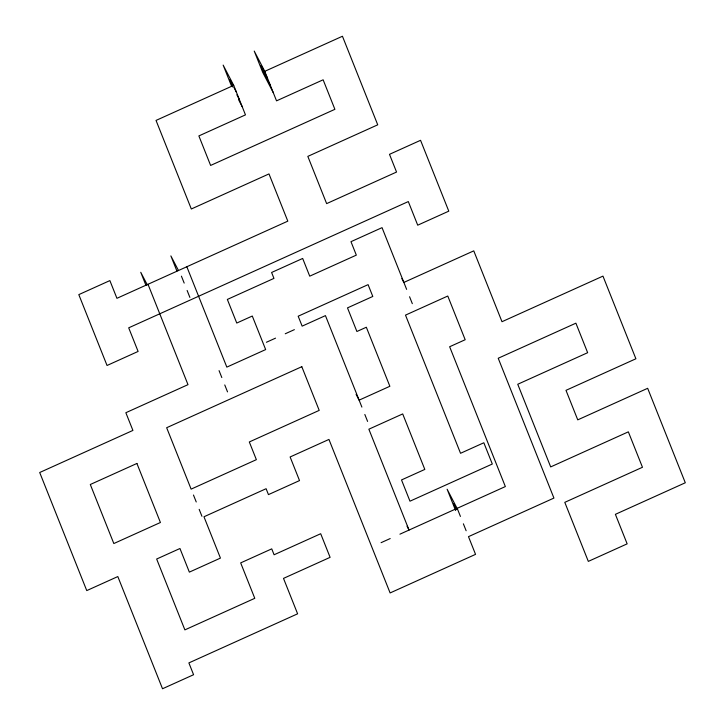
<?xml version="1.0" encoding="UTF-8"?>
<svg xmlns="http://www.w3.org/2000/svg" width="725" height="725" viewBox="0 0 725 725"><rect width="100%" height="100%" fill="white"/><g stroke="black" fill="none" stroke-linecap="round" stroke-linejoin="round"><path stroke-width="1.09" d="M264.77 71.322L276.533 100.847L323.132 79.804L334.896 109.321L210.622 165.436L198.868 135.919L245.467 114.876L233.704 85.351L156.029 120.422L191.318 208.99L268.984 173.918L287.807 221.152L116.933 298.31L109.874 280.593L78.807 294.622L107.037 365.482L138.103 351.444L128.697 327.827L408.311 201.568L417.718 225.185L448.784 211.156L420.554 140.306L389.488 154.334L396.548 172.052L326.64 203.616L307.826 156.382L377.725 124.818L342.445 36.25L264.77 71.322L254.23 51.067L262.695 72.319L273.243 92.573M266.41 342.272L275.536 338.149M285.251 333.772L294.377 329.648M381.078 542.681L390.204 538.557M399.919 534.18L505.352 486.566L449.645 346.74L465.178 339.726L447.778 296.036L405.502 315.121L460.538 453.288L483.838 442.767L492.311 464.018L409.978 501.192L401.514 479.941L424.814 469.419L402.701 413.921L368.862 429.2L409.045 530.057L407.033 526.196M401.849 278.563L403.861 282.424L473.769 250.859L501.99 321.71L602.964 276.116L635.897 358.775L565.989 390.34L577.752 419.866L647.661 388.301L685.297 482.768L615.389 514.333L627.152 543.85L588.319 561.386L564.793 502.343L642.468 467.272L628.348 431.846L550.683 466.918L517.75 384.259L587.649 352.694L575.895 323.178L498.22 358.25L553.927 498.075L468.486 536.654L475.546 554.362L390.113 592.941L328.951 439.432L290.118 456.968L299.525 480.584L268.458 494.613L266.102 488.713L203.97 516.771L220.436 558.096L189.361 572.125L179.954 548.508L156.654 559.029L184.884 629.88L254.783 598.315L240.673 562.89L271.739 548.861L274.095 554.77L320.695 533.727L330.102 557.344L283.502 578.387L297.612 613.812L188.881 662.913L193.584 674.721L162.518 688.75L117.822 576.565L86.755 590.594L39.703 472.51L132.911 430.423L125.851 412.715L187.993 384.658L148 284.282M267.534 78.264L260.946 65.594L263.882 72.98L270.479 85.641M457.167 508.524L447.126 489.23L455.59 510.491M456.886 509.612L453.841 503.766L456.043 509.303M233.704 85.351L223.155 65.096L231.628 86.347M232.915 85.468L229.879 79.623L232.816 87.009M233.93 87.417L236.468 92.293M236.876 94.803L239.404 99.669M238.661 99.851L242.168 106.611M356.111 394.373L359.12 400.155L389.86 386.28L366.333 327.238L356.899 331.497L347.493 307.88L372.795 296.452L368.092 284.644L298.183 316.209L302.144 326.141L325.443 315.62L361.884 407.097M178.404 270.371L170.873 255.898L176.927 271.077M147.275 284.825L140.75 272.292L145.988 285.451M406.625 289.366L382.039 227.65L350.972 241.679L356.328 255.127L309.729 276.171L302.669 258.453L271.603 272.482L273.95 278.391L227.351 299.434L236.758 323.051L252.291 316.037L265.658 349.577L226.825 367.122L186.833 266.746M409.571 296.743L412.326 303.675M457.665 509.494L460.429 516.427M463.375 523.812L466.139 530.745M364.829 414.473L367.593 421.415M181.422 276.153L184.186 283.094M187.123 290.471L189.887 297.413M219.059 370.629L221.823 377.562M224.759 384.939L227.523 391.881M193.475 495.03L196.239 501.972M199.176 509.349L201.94 516.291M301.808 366.696L166.659 427.723L191.119 489.13L256.369 459.668L249.309 441.96L319.208 410.386L301.808 366.696M136.907 463.456L90.299 484.499L113.825 543.542L160.424 522.498L136.907 463.456"/></g></svg>
